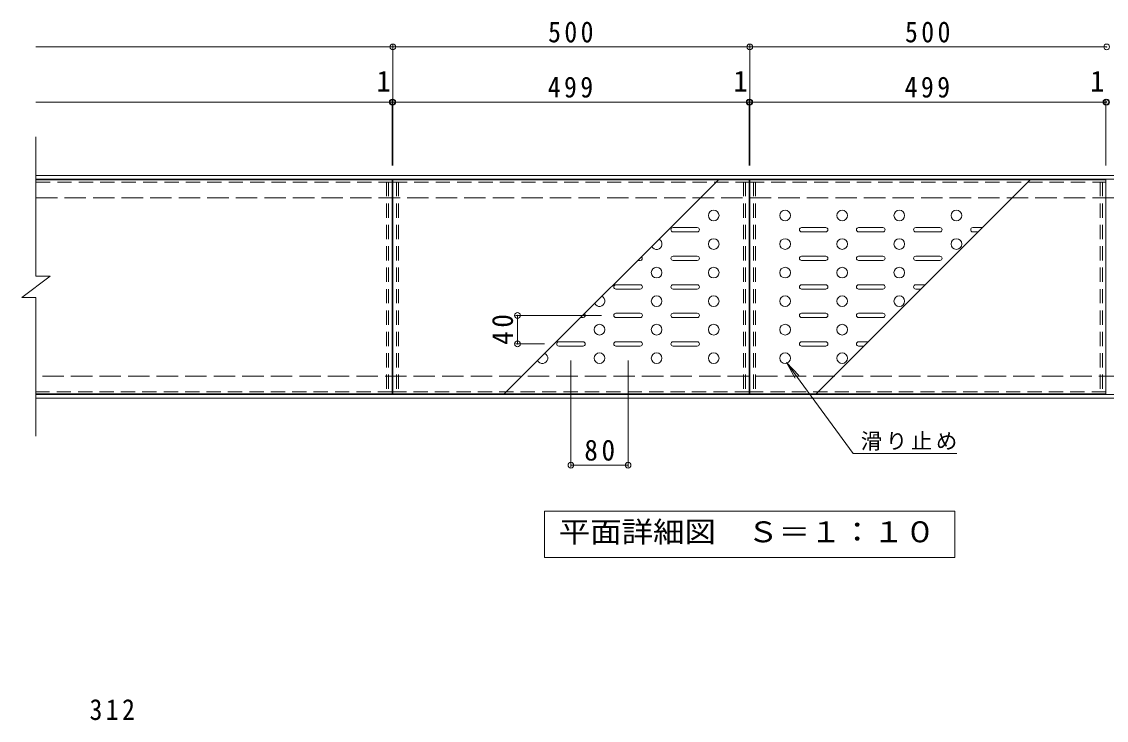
# Model space of a CAD drawing. Units: millimetres on the paper, enlarged 2 times, with parts at other scales. Extents: x -324 to 307, y -271 to 211.
# Drawn here: x -281.8 to 22.1, y 4.7 to 200.6 of the extents above; entities that cross this region are included whole.
import ezdxf
from ezdxf.enums import TextEntityAlignment as Align

# ---------------------------------------------------------------- set-up
doc = ezdxf.new("R2010")
doc.units = ezdxf.units.MM
doc.header["$LTSCALE"] = 2
doc.header["$PDMODE"] = 32
doc.header["$PDSIZE"] = 1.6
doc.linetypes.add('DASHED2', pattern=[3, 2, -1])
doc.linetypes.add('DASHED3', pattern=[4, 3, -1])
for name, color, linetype, lineweight in [('C-1', 2, 'Continuous', 9), ('C-2', 3, 'Continuous', 9), ('C-4', 7, 'Continuous', 9), ('C-5', 3, 'Continuous', 9), ('C-A', 3, 'Continuous', 9), ('D-4', 7, 'Continuous', 9), ('D-5', 7, 'Continuous', 9)]:
    doc.layers.add(name, color=color, linetype=linetype, lineweight=lineweight)
doc.styles.add('ＭＳ ゴシック', font='')
doc.styles.get('ＭＳ ゴシック').set_extended_font_data('MS Gothic')

msp = doc.modelspace()

# ---------------------------------------------------------------- linework, layer by layer
at = {"layer": 'C-1'}
for p, q in [((-277.823, 157.447), (121.977, 157.447)), ((-277.823, 156.447), (121.977, 156.447)), ((121.977, 96.047), (-277.823, 96.047)), ((121.977, 95.047), (-277.823, 95.047))]:
    msp.add_line(p, q, dxfattribs=at)
at = {"layer": 'C-2'}
for p, q in [((-277.823, 168.296), (-277.823, 129.247)), ((-281.823, 123.247), (-273.823, 129.247)), ((-277.823, 129.247), (-273.823, 129.247)), ((-281.823, 123.247), (-277.823, 123.247)), ((-277.823, 123.247), (-277.823, 84.342))]:
    msp.add_line(p, q, dxfattribs=at)
at = {"layer": 'C-4'}
for p, q in [((-277.823, 193.511), (-177.823, 193.511)), ((-177.823, 194.111), (-177.823, 160.247)), ((-177.823, 193.511), (-77.823, 193.511)), ((-77.823, 194.111), (-77.823, 160.247)), ((-77.823, 193.511), (22.177, 193.511)), ((-178.023, 178.05), (-277.823, 178.05)), ((-178.023, 178.65), (-178.023, 160.247)), ((-177.823, 178.05), (-178.023, 178.05)), ((-177.823, 178.05), (-78.023, 178.05)), ((-78.023, 178.65), (-78.023, 160.247)), ((-78.023, 178.05), (-77.823, 178.05)), ((-77.823, 178.05), (21.977, 178.05)), ((21.977, 178.65), (21.977, 160.247)), ((21.977, 178.05), (22.177, 178.05)), ((-143.496, 118.247), (-119.323, 118.247)), ((-142.896, 110.247), (-142.896, 118.247)), ((-143.496, 110.247), (-135.323, 110.247)), ((-127.923, 75.653), (-127.923, 105.647)), ((-111.923, 75.653), (-111.923, 105.647)), ((-127.923, 76.253), (-111.923, 76.253))]:
    msp.add_line(p, q, dxfattribs=at)
for p in [(-177.823, 193.511), (-77.823, 193.511), (22.177, 193.511), (-178.023, 178.05), (-177.823, 178.05), (-78.023, 178.05), (-77.823, 178.05), (21.977, 178.05), (22.177, 178.05), (-142.896, 118.247), (-142.896, 110.247), (-127.923, 76.253), (-111.923, 76.253)]:
    msp.add_point(p, dxfattribs=at)
at = {"layer": 'C-5', "linetype": 'DASHED2'}
for p, q in [((-277.823, 155.647), (-178.023, 155.647)), ((-177.823, 155.647), (-78.023, 155.647)), ((-77.823, 155.647), (21.977, 155.647)), ((-178.023, 96.847), (-277.823, 96.847)), ((-78.023, 96.847), (-177.823, 96.847)), ((21.977, 96.847), (-77.823, 96.847))]:
    msp.add_line(p, q, dxfattribs=at)
at = {"layer": 'C-5', "color": 6, "linetype": 'DASHED2'}
for p, q in [((-179.623, 155.647), (-179.623, 96.847)), ((-179.023, 155.647), (-179.023, 96.847)), ((-176.823, 155.647), (-176.823, 96.847)), ((-176.223, 155.647), (-176.223, 96.847)), ((-79.623, 155.647), (-79.623, 96.847)), ((-79.023, 155.647), (-79.023, 96.847)), ((-76.823, 155.647), (-76.823, 96.847)), ((-76.223, 155.647), (-76.223, 96.847)), ((20.377, 155.647), (20.377, 96.847)), ((20.977, 155.647), (20.977, 96.847))]:
    msp.add_line(p, q, dxfattribs=at)
at = {"layer": 'C-5'}
for p, q in [((-177.823, 156.247), (-177.823, 96.247)), ((-177.823, 156.247), (-78.023, 156.247)), ((-78.023, 156.247), (-78.023, 96.247)), ((-77.823, 156.247), (21.977, 156.247)), ((-77.823, 156.247), (-77.823, 96.247)), ((21.977, 156.247), (21.977, 96.247)), ((-99.323, 142.847), (-92.523, 142.847)), ((-56.523, 142.847), (-63.323, 142.847)), ((-40.523, 142.847), (-47.323, 142.847)), ((-31.323, 142.847), (-24.523, 142.847)), ((-15.323, 142.847), (-12.637, 142.847)), ((-99.323, 141.647), (-92.523, 141.647)), ((-56.523, 141.647), (-63.323, 141.647)), ((-40.523, 141.647), (-47.323, 141.647)), ((-31.323, 141.647), (-24.523, 141.647)), ((-15.323, 141.647), (-13.837, 141.647)), ((-99.323, 134.847), (-92.523, 134.847)), ((-56.523, 134.847), (-63.323, 134.847)), ((-40.523, 134.847), (-47.323, 134.847)), ((-31.323, 134.847), (-24.523, 134.847)), ((-109.209, 133.647), (-108.523, 133.647)), ((-99.323, 133.647), (-92.523, 133.647)), ((-56.523, 133.647), (-63.323, 133.647)), ((-40.523, 133.647), (-47.323, 133.647)), ((-31.323, 133.647), (-24.523, 133.647)), ((-115.323, 126.847), (-108.523, 126.847)), ((-115.323, 125.647), (-108.523, 125.647)), ((-99.323, 126.847), (-92.523, 126.847)), ((-99.323, 125.647), (-92.523, 125.647)), ((-56.523, 126.847), (-63.323, 126.847)), ((-56.523, 125.647), (-63.323, 125.647)), ((-40.523, 126.847), (-47.323, 126.847)), ((-40.523, 125.647), (-47.323, 125.647)), ((-31.323, 126.847), (-28.637, 126.847)), ((-31.323, 125.647), (-29.837, 125.647)), ((-115.323, 118.847), (-108.523, 118.847)), ((-99.323, 118.847), (-92.523, 118.847)), ((-56.523, 118.847), (-63.323, 118.847)), ((-40.523, 118.847), (-47.323, 118.847)), ((-125.209, 117.647), (-124.523, 117.647)), ((-115.323, 117.647), (-108.523, 117.647)), ((-99.323, 117.647), (-92.523, 117.647)), ((-56.523, 117.647), (-63.323, 117.647)), ((-40.523, 117.647), (-47.323, 117.647)), ((-131.323, 110.847), (-124.523, 110.847)), ((-131.323, 109.647), (-124.523, 109.647)), ((-115.323, 110.847), (-108.523, 110.847)), ((-115.323, 109.647), (-108.523, 109.647)), ((-99.323, 110.847), (-92.523, 110.847)), ((-99.323, 109.647), (-92.523, 109.647)), ((-56.523, 110.847), (-63.323, 110.847)), ((-56.523, 109.647), (-63.323, 109.647)), ((-44.637, 110.847), (-47.323, 110.847)), ((-45.837, 109.647), (-47.323, 109.647)), ((-78.023, 96.247), (-177.823, 96.247)), ((21.977, 96.247), (-77.823, 96.247))]:
    msp.add_line(p, q, dxfattribs=at)
at = {"layer": 'C-5', "color": 2, "linetype": 'DASHED3'}
for p, q in [((-277.823, 151.247), (121.977, 151.247)), ((121.977, 101.247), (-277.823, 101.247))]:
    msp.add_line(p, q, dxfattribs=at)
at = {"layer": 'C-5', "color": 7}
for p, q in [((-67.514, 105.047), (-48.879, 79.57)), ((-48.879, 79.57), (-19.797, 79.57)), ((-135.323, 63.372), (-20.323, 63.372)), ((-135.323, 50.372), (-135.323, 63.372))]:
    msp.add_line(p, q, dxfattribs=at)
at = {"layer": 'C-5'}
msp.add_lwpolyline([(-277.823, 156.247), (-178.023, 156.247), (-178.023, 96.247), (-277.823, 96.247)], dxfattribs=at)
at = {"layer": 'C-5', "color": 7}
msp.add_lwpolyline([(-20.323, 63.372), (-20.323, 50.372), (-135.323, 50.372)], dxfattribs=at)
at = {"layer": 'C-5'}
for centre in [(-87.923, 146.247), (-67.923, 146.247), (-51.923, 146.247), (-35.923, 146.247), (-19.923, 146.247), (-87.923, 138.247), (-67.923, 138.247), (-51.923, 138.247), (-35.923, 138.247), (-19.923, 138.247), (-103.923, 130.247), (-87.923, 130.247), (-67.923, 130.247), (-51.923, 130.247), (-35.923, 130.247), (-103.923, 122.247), (-87.923, 122.247), (-67.923, 122.247), (-51.923, 122.247), (-35.923, 122.247), (-119.923, 114.247), (-103.923, 114.247), (-87.923, 114.247), (-67.923, 114.247), (-51.923, 114.247), (-119.923, 106.247), (-103.923, 106.247), (-87.923, 106.247), (-67.923, 106.247), (-51.923, 106.247)]:
    msp.add_circle(centre, 1.5, dxfattribs=at)
for centre, radius, start, end in [((-99.323, 142.247), 0.6, 90, 270), ((-92.523, 142.247), 0.6, 270, 90), ((-63.323, 142.247), 0.6, 90, 270), ((-56.523, 142.247), 0.6, 270, 90), ((-47.323, 142.247), 0.6, 90, 270), ((-40.523, 142.247), 0.6, 270, 90), ((-31.323, 142.247), 0.6, 90, 270), ((-24.523, 142.247), 0.6, 270, 90), ((-15.323, 142.247), 0.6, 90, 270), ((-103.923, 138.247), 1.5, 206.13694, 63.86325), ((-108.523, 134.247), 0.6, 270, 50.80763), ((-99.323, 134.247), 0.6, 90, 270), ((-92.523, 134.247), 0.6, 270, 90), ((-63.323, 134.247), 0.6, 90, 270), ((-56.523, 134.247), 0.6, 270, 90), ((-47.323, 134.247), 0.6, 90, 270), ((-40.523, 134.247), 0.6, 270, 90), ((-31.323, 134.247), 0.6, 90, 270), ((-24.523, 134.247), 0.6, 270, 90), ((-115.323, 126.247), 0.6, 90, 270), ((-108.523, 126.247), 0.6, 270, 90), ((-99.323, 126.247), 0.6, 90, 270), ((-92.523, 126.247), 0.6, 270, 90), ((-63.323, 126.247), 0.6, 90, 270), ((-56.523, 126.247), 0.6, 270, 90), ((-47.323, 126.247), 0.6, 90, 270), ((-40.523, 126.247), 0.6, 270, 90), ((-31.323, 126.247), 0.6, 90, 270), ((-119.923, 122.247), 1.5, 206.13784, 63.86235), ((-124.523, 118.247), 0.6, 270, 50.80551), ((-115.323, 118.247), 0.6, 90, 270), ((-108.523, 118.247), 0.6, 270, 90), ((-99.323, 118.247), 0.6, 90, 270), ((-92.523, 118.247), 0.6, 270, 90), ((-63.323, 118.247), 0.6, 90, 270), ((-56.523, 118.247), 0.6, 270, 90), ((-47.323, 118.247), 0.6, 90, 270), ((-40.523, 118.247), 0.6, 270, 90), ((-131.323, 110.247), 0.6, 90, 270), ((-124.523, 110.247), 0.6, 270, 90), ((-115.323, 110.247), 0.6, 90, 270), ((-108.523, 110.247), 0.6, 270, 90), ((-99.323, 110.247), 0.6, 90, 270), ((-92.523, 110.247), 0.6, 270, 90), ((-63.323, 110.247), 0.6, 90, 270), ((-56.523, 110.247), 0.6, 270, 90), ((-47.323, 110.247), 0.6, 90, 270), ((-135.923, 106.247), 1.5, 206.13997, 63.86022)]:
    msp.add_arc(centre, radius, start, end, dxfattribs=at)
at = {"layer": 'C-A'}
for p, q in [((-86.609, 156.247), (-146.609, 96.247)), ((-59.237, 96.247), (0.763, 156.247))]:
    msp.add_line(p, q, dxfattribs=at)
at = {"layer": 'D-5'}
for q in [(-64.061, 101.432), (-65.114, 100.661)]:
    msp.add_line((-67.514, 105.047), q, dxfattribs=at)

# ---------------------------------------------------------------- texts
at = {"layer": 'C-4', "color": 2, "style": 'ＭＳ ゴシック'}
for p in [(-182.406, 179.25), (-82.43, 179.25), (17.561, 179.25)]:
    msp.add_text('1', height=5.865, dxfattribs=at).set_placement(p, align=Align.BOTTOM_LEFT)
at = {"layer": 'C-4', "color": 2, "char_height": 5.865, "attachment_point": 7, "style": 'ＭＳ ゴシック'}
for s, insert in [('\\T1.27;\\W0.9;500', (-134.323, 194.711)), ('\\T1.27;\\W0.9;500', (-34.323, 194.711)), ('\\T1.27;\\W0.9;499', (-134.423, 179.25)), ('\\T1.27;\\W0.9;499', (-34.423, 179.25)), ('\\T1.27;\\W0.95;80', (-124.173, 77.453))]:
    msp.add_mtext(s, dxfattribs=dict(at, insert=insert))
at = {"layer": 'C-4', "color": 2, "insert": (-144.096, 109.997), "char_height": 5.865, "attachment_point": 7, "rotation": 90, "style": 'ＭＳ ゴシック'}
msp.add_mtext('\\T1.27;\\W0.95;40', dxfattribs=at)
at = {"layer": 'C-5', "color": 2, "style": 'ＭＳ ゴシック', "width": 1.1}
msp.add_text('平面詳細図\u3000Ｓ＝１：１０', height=5.865, dxfattribs=at).set_placement((-131.323, 52.872), align=Align.BOTTOM_LEFT)
at = {"layer": 'C-5', "color": 7, "insert": (-46.734, 80.344), "char_height": 4.399, "attachment_point": 7, "style": 'ＭＳ ゴシック'}
msp.add_mtext('\\T1.17;滑り止め', dxfattribs=at)
at = {"layer": 'D-4', "color": 2, "insert": (-262.812, 4.714), "char_height": 5.865, "attachment_point": 7, "style": 'ＭＳ ゴシック'}
msp.add_mtext('\\T1.27;\\W0.9;312', dxfattribs=at)

doc.saveas('drawing.dxf')
